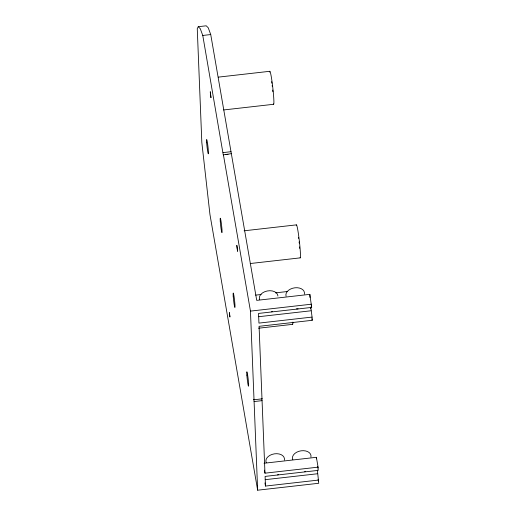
<?xml version="1.0" encoding="UTF-8"?>
<svg xmlns="http://www.w3.org/2000/svg" width="516" height="516" viewBox="0 0 516 516"><rect width="100%" height="100%" fill="white"/><g stroke="black" fill="none" stroke-linecap="round" stroke-linejoin="round"><path stroke-width="0.77" d="M310.825 307.059L312.064 317.082L258.948 323.106L258.555 313.431L311.677 307.413L309.839 294.346L256.723 300.364L231.342 153.678L223.254 154.845L202.769 35.456L200.26 28.67L198.254 26.703L197.26 28.683L201.833 142.551L209.96 214.54L257.652 490.2L318.74 483.273L317.372 470.031M231.342 153.678L210.734 34.553L208.232 27.767L206.219 25.8L198.254 26.703M202.769 35.456L210.734 34.553M218.326 77.129L269.855 71.285M223.647 109.953L273.59 104.29M223.035 152.607L231.007 151.704M225.647 154.574L228.04 154.303M244.107 230.8L296.429 224.866M250.221 263.534L300.164 257.871M255.601 295.12L261.148 294.494M275.421 292.875L287.309 291.527M312.064 317.082L312.193 320.307L259.077 326.325L261.986 398.855L254.02 399.758L250.46 311.109L311.548 304.188M258.651 316.714L310.974 310.78M258.542 328.215L292.63 324.351M257.652 490.2L254.091 401.551L262.064 400.648L261.786 398.378L261.986 398.855M264.063 463.245L316.385 457.311L318.088 467.161L318.217 470.379L265.101 476.403L265.488 486.072L318.611 480.054M264.45 470.147L264.972 473.178L318.088 467.161M265.192 479.68L317.521 473.752M254.02 399.758L253.82 399.281L254.091 401.551M311.4 305.833L311.677 307.413M311.928 318.791L312.193 320.307M317.54 466.445L317.811 468.018M318.082 479.487L318.346 481.002M223.376 154.581L250.46 311.109M264.947 482.924L265.488 486.072M309.839 294.346L309.968 297.416M310.368 307.388L310.426 308.923M316.385 457.311L316.45 458.847M262.064 400.648L264.972 473.178M298.106 308.774A2.141 1.425 -9.8 0 1 296.487 308.813M272.487 311.303A2.141 1.425 -9.8 0 1 271.545 311.787M286.07 296.19A9.372 6.244 -9.8 0 1 294.933 287.793A9.372 6.244 -9.8 0 1 304.382 294.114M259.709 299.712A9.372 6.244 -9.8 0 1 267.159 290.998A9.372 6.244 -9.8 0 1 277.918 296.016M271.648 81.651A11.249 0.735 83.5 0 1 271.88 83.192M272.177 85.404A11.249 0.735 83.5 0 1 272.319 86.565M272.706 90.055A11.249 0.735 83.5 0 1 272.861 91.738M298.525 237.308A11.249 0.735 83.5 0 1 298.68 238.418M299.093 241.894A11.249 0.735 83.5 0 1 299.216 243.062M299.564 246.906A11.249 0.735 83.5 0 1 299.661 248.357M292.92 322.1A16.609 1.084 83.5 0 1 292.366 324.003M296.242 225.247A16.609 1.084 83.5 0 1 299.28 240.424A16.609 1.084 83.5 0 1 300.041 257.787M269.61 72.117A16.609 1.084 83.5 0 1 272.706 86.843A16.609 1.084 83.5 0 1 273.325 103.948M278.601 474.552A2.141 1.425 -9.8 0 1 277.543 474.862M305.588 471.263A2.141 1.425 -9.8 0 1 304.653 471.74M292.817 459.672A9.372 6.244 -9.8 0 1 301.073 450.816A9.372 6.244 -9.8 0 1 310.929 457.086M266.256 462.684A9.372 6.244 -9.8 0 1 274.512 453.828A9.372 6.244 -9.8 0 1 284.368 460.098M210.276 91.848L210.96 97.634L210.276 91.848M229.414 312.69L229.91 316.901L229.414 312.69M236.85 245.429L237.534 251.215L236.85 245.429M206.658 142.784A7.23 0.471 83.5 0 0 208.283 153.845A7.23 0.471 83.5 0 0 207.542 143.371A7.23 0.471 83.5 0 0 206.658 142.784M246.854 375.126A7.23 0.471 83.5 0 0 248.48 386.187A7.23 0.471 83.5 0 0 247.745 375.713A7.23 0.471 83.5 0 0 246.854 375.126M233.226 296.365A7.23 0.471 83.5 0 0 234.857 307.426A7.23 0.471 83.5 0 0 234.116 296.952A7.23 0.471 83.5 0 0 233.226 296.365M220.28 221.545A7.23 0.471 83.5 0 0 221.906 232.606A7.23 0.471 83.5 0 0 221.171 222.132A7.23 0.471 83.5 0 0 220.28 221.545"/></g></svg>
